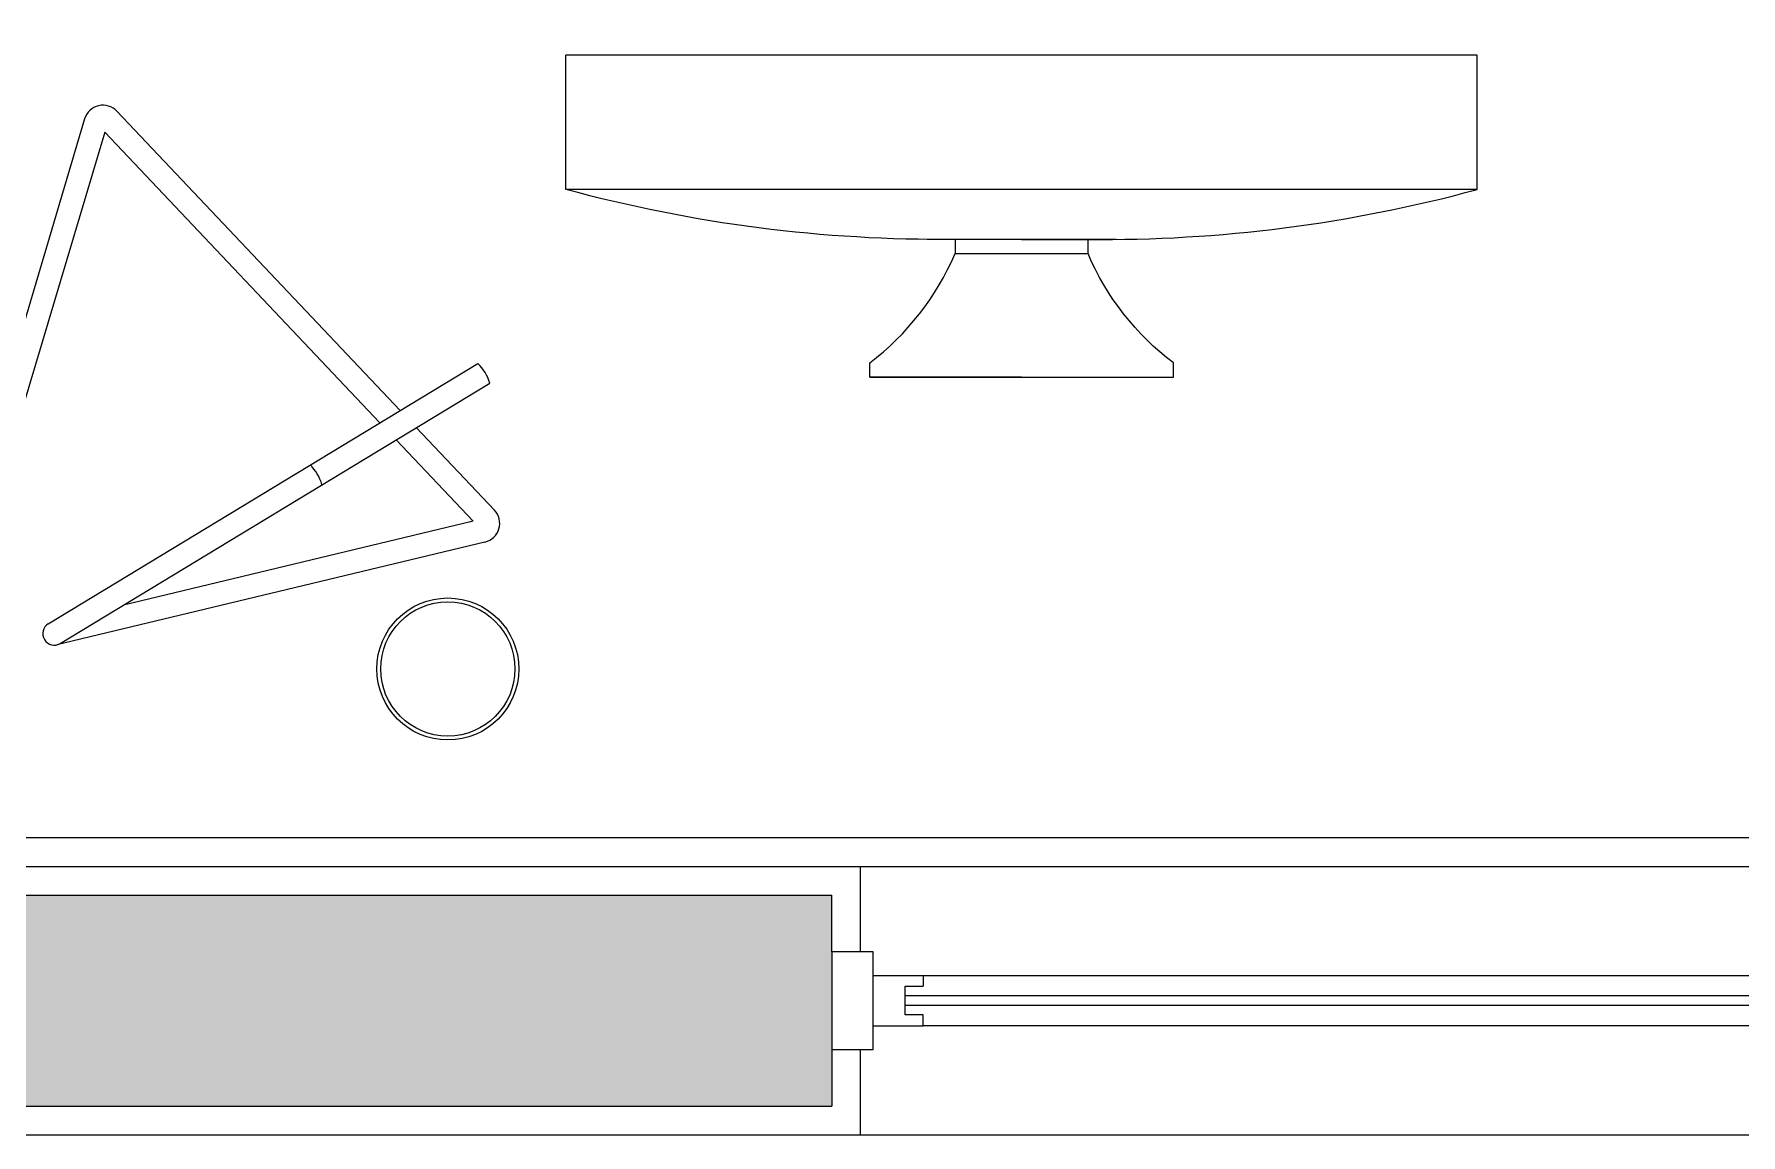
# Model space of a CAD drawing. Header units: millimetres. Extents: x 3258 to 5904, y 891 to 1994.
# Drawn here: x 3344.1 to 3433.1, y 1654.8 to 1712.2 of the extents above; entities that cross this region are included whole.
import ezdxf

# ---------------------------------------------------------------- set-up
doc = ezdxf.new("R2010")
doc.units = ezdxf.units.MM
doc.header["$LTSCALE"] = 0.5
for name, color, linetype in [('22££arredo', 250, 'Continuous'), ('22££porte e finestre', 232, 'Continuous'), ('22££retini', 13, 'Continuous'), ('22££sez par', 102, 'Continuous')]:
    doc.layers.add(name, color=color, linetype=linetype)

msp = doc.modelspace()

# ---------------------------------------------------------------- hatches: boundary and pattern name
at = {"layer": '22££retini'}
h = msp.add_hatch(dxfattribs=at)
h.set_pattern_fill('HONEY', color=256, scale=0.39)
h.set_pattern_definition([(0, (0, 0), (1.857375, 1.07235595155), [1.23825, -2.4765]), (120, (0, 0), (-1.857374995941734, 1.072355958579122), [1.23825, -2.476499999999999]), (59.99999999999999, (0, 0), (4.05826555027744e-09, 2.144711910129121), [-2.4765, 1.23825])])
h.paths.add_polyline_path([(3385.713219245896, 1667.335100954399), (3321.213219244034, 1667.335100954833), (3321.213219244034, 1656.335100954399), (3385.713219245896, 1656.335100954399)])
h.paths.add_polyline_path([(3310.213219242171, 1667.335100954399), (3321.213218959973, 1667.335100954833), (3321.213218960832, 1794.843947566792), (3310.21321924217, 1794.843947566792)])

# ---------------------------------------------------------------- linework, layer by layer
at = {"layer": '22££arredo'}
for p, q in [((3419.355224810131, 1711.121101557162), (3371.863779041856, 1711.121101557162)), ((3371.863779041856, 1704.122721756649), (3371.863779041856, 1711.121101557162)), ((3419.355224810131, 1704.122721756649), (3419.355224810131, 1711.121101557162)), ((3346.780697255519, 1707.801653467939), (3340.21226607136, 1685.790956864727)), ((3347.82440930903, 1707.10270149677), (3341.362156461945, 1685.447806621187)), ((3419.355224810131, 1704.122721756649), (3371.863779041856, 1704.122721756649)), ((3400.534562181621, 1701.518925977071), (3390.684441670366, 1701.518925977071)), ((3399.072419846603, 1701.518925977071), (3392.146584005442, 1701.518925977071)), ((3392.146584005442, 1701.518925977071), (3392.146584005442, 1700.776872136951)), ((3392.146584005442, 1700.776872136951), (3399.072419846603, 1700.776872136951)), ((3395.609501925994, 1701.518925977071), (3399.072419846603, 1701.518925977071)), ((3399.072419846603, 1700.776872136951), (3399.072419846603, 1701.518925977071)), ((3344.884459889034, 1681.478529055347), (3367.269088134187, 1695.052794462092)), ((3345.506684226186, 1680.452450659581), (3367.89131247134, 1694.026716066327)), ((3387.694260964634, 1694.334941090828), (3403.524742887354, 1694.334941090828)), ((3395.609501925994, 1694.334941090828), (3387.694260964634, 1694.334941090828)), ((3387.213219245896, 1668.835100954399), (3464.213219245896, 1668.835100954399)), ((3387.213219245896, 1654.835100955312), (3464.213219245896, 1654.835100955312))]:
    msp.add_line(p, q, dxfattribs=at)
at = {"layer": '22££arredo', "lineweight": 13}
msp.add_line((3387.213219245896, 1668.835100954399), (3464.213219245896, 1668.835100954399), dxfattribs=at)
at = {"layer": '22££arredo'}
for points in [[(3348.465471625326, 1708.202827163632), (3363.222938001935, 1692.599168019463)], [(3347.82440930903, 1707.10270149677), (3362.168467712997, 1691.959726550575)], [(3363.012818702431, 1691.068348007717), (3367.028423710402, 1686.829087101424), (3348.79775315364, 1682.448188207861)], [(3364.066455024766, 1691.707283750805), (3368.137771742725, 1687.402517830031)], [(3367.644891584843, 1685.74306536264), (3345.335763389473, 1680.382097716216)], [(3324.213219244043, 1670.335100954399), (3495.713219247758, 1670.335100954398)]]:
    msp.add_lwpolyline(points, dxfattribs=at)
for points in [[(3392.146584005442, 1701.518925977071, -0.06884599219315286), (3371.863779041856, 1704.122721756649, 0.2357145510517885)], [(3399.072419846603, 1701.518925977071, 0.06884599219315286), (3419.355224810131, 1704.122721756649, -0.2357145510517885)], [(3387.694260964634, 1694.334941090828), (3387.694260964634, 1695.076994930948, 0.1293064151811884), (3392.146584005442, 1700.776872136951, 8.137682939821032)], [(3403.524742887354, 1694.334941090828), (3403.524742887354, 1695.076994930948, -0.1293064151811884), (3399.072419846603, 1700.776872136951, -8.137682939821032)]]:
    msp.add_lwpolyline(points, format="xyb", dxfattribs=at)
for radius in [3.7, 3.5]:
    msp.add_circle((3365.707961062462, 1679.126217446378), radius, dxfattribs=at)
for centre, radius, start, end in [((3347.738939247673, 1707.515694931655), 1, 43.40352669738652, 163.383846579804), ((3365.609154494457, 1693.344493112084), 2.381947352639754, 16.64338582985582, 45.82270839461725), ((3356.867362107004, 1688.055321204349), 2.381947352639754, 16.64338582985582, 45.82270839461725), ((3367.411239365071, 1686.715385598055), 1, 283.5121890583746, 43.40352669738652), ((3345.19557205761, 1680.965489857464), 0.599999999999885, 121.233047112212, 301.2330471122087)]:
    msp.add_arc(centre, radius, start, end, dxfattribs=at)
at = {"layer": '22££porte e finestre'}
for p, q in [((3390.478115586564, 1663.147601190023), (3460.948322905228, 1663.147600059398)), ((3461.880775911734, 1662.085100090131), (3389.545662580058, 1662.085101240315)), ((3461.880775919184, 1661.585100090131), (3389.545662572607, 1661.585101240315)), ((3460.948322925717, 1660.522601885721), (3390.478115567937, 1660.522601009347))]:
    msp.add_line(p, q, dxfattribs=at)
for points in [[(3387.879091735929, 1663.147600485943), (3390.478115586564, 1663.147601190023), (3390.478115586564, 1662.585100532509)], [(3387.879091735929, 1660.522600902244), (3390.478115567937, 1660.522600870579), (3390.478115573525, 1661.085101365112), (3389.545662565157, 1661.085101376288), (3389.545662572607, 1661.585101095028), (3389.545662580058, 1662.085100813769), (3389.545662583783, 1662.585100532509), (3390.478115579113, 1662.585100532509)]]:
    msp.add_lwpolyline(points, dxfattribs=at)
at = {"layer": '22££sez par'}
for p, q in [((3387.213219245896, 1664.378366714343), (3387.213219245896, 1668.835100954399)), ((3385.713219245896, 1664.378366714343), (3385.713219245896, 1667.335100954399)), ((3385.713219245896, 1659.291835194454), (3385.713219245896, 1656.335100954399)), ((3387.213219245896, 1654.835100954399), (3387.213219245896, 1659.291835194454))]:
    msp.add_line(p, q, dxfattribs=at)
for points in [[(3322.713219244033, 1668.835100954399), (3387.213219245896, 1668.835100954399)], [(3321.213219244034, 1667.335100954833), (3385.713219245896, 1667.335100954399)], [(3321.213219244034, 1656.335100954399), (3385.713219245896, 1656.335100954399)], [(3308.713219244033, 1654.835100954399), (3387.213219245896, 1654.835100954399)]]:
    msp.add_lwpolyline(points, dxfattribs=at)
msp.add_lwpolyline([(3385.713219245896, 1664.378366714343), (3385.713219245896, 1659.291835194454), (3387.879091735929, 1659.291835194454), (3387.879091735929, 1664.378366714343)], close=True, dxfattribs=at)

doc.saveas('drawing.dxf')
